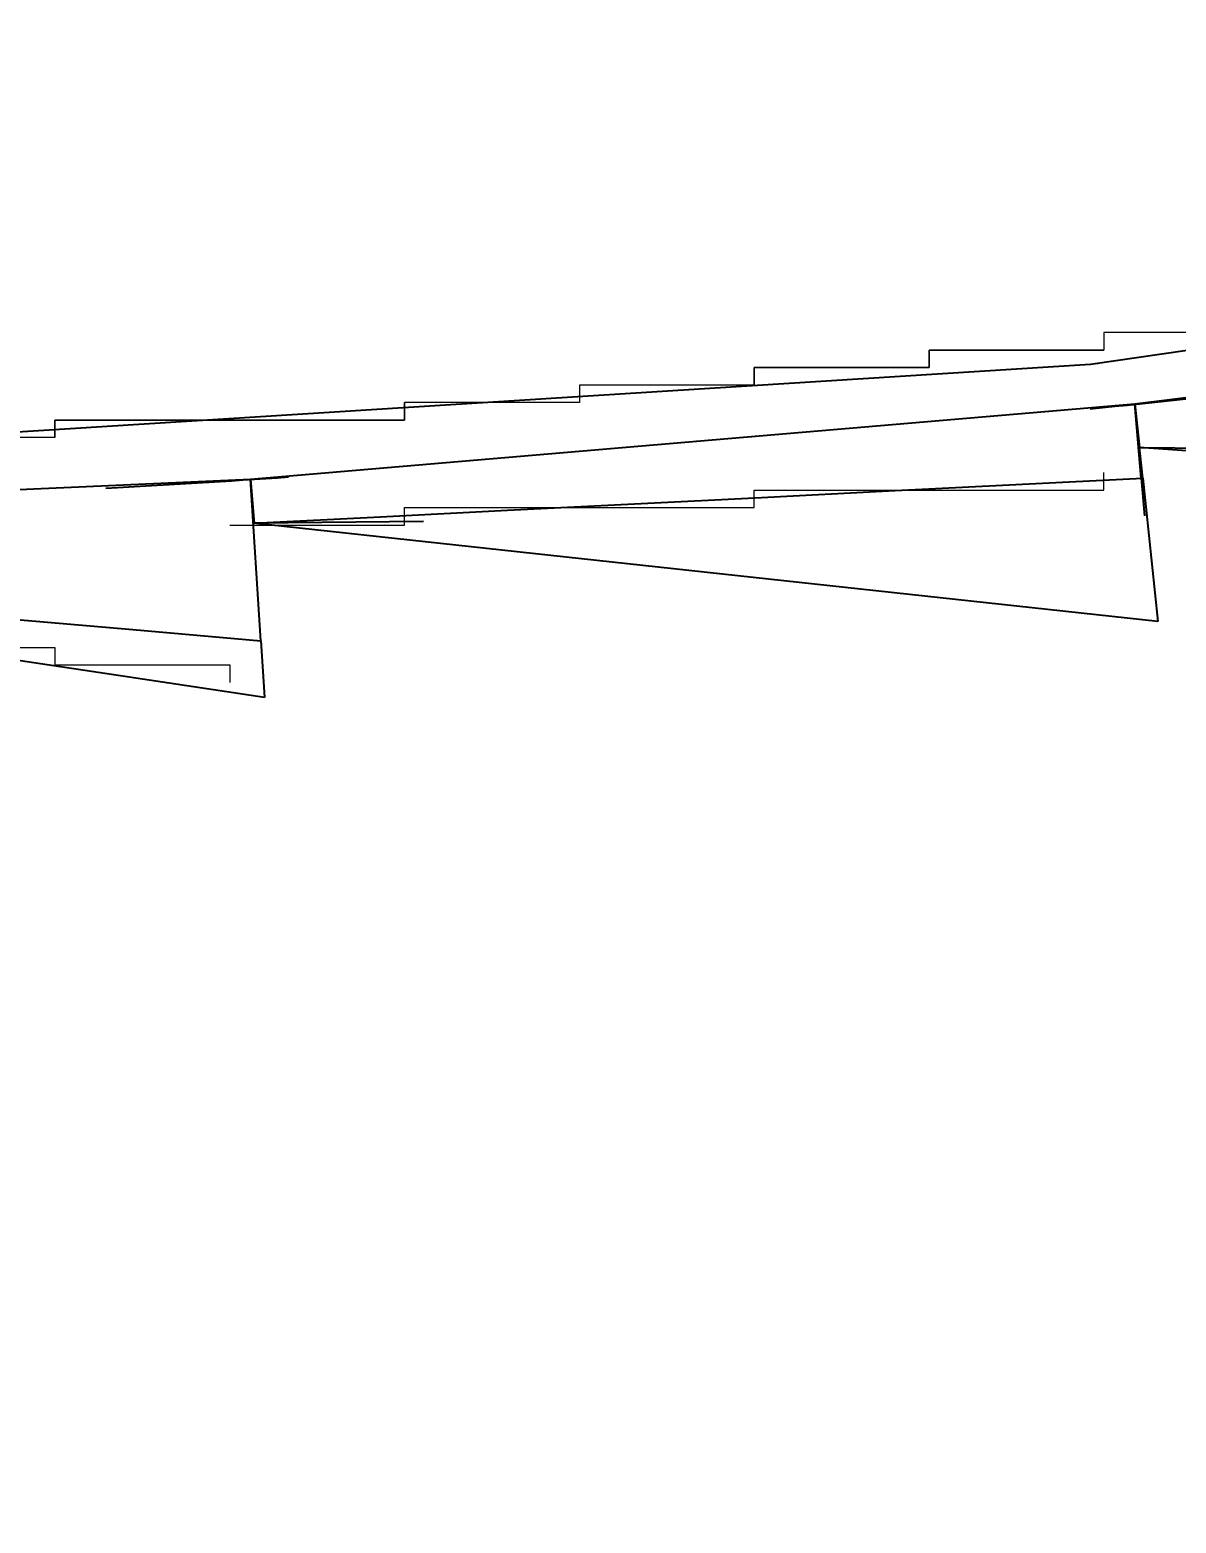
# Model space of a CAD drawing. Header units: millimetres. Extents: x -174040 to 151923, y -227569 to 142020.
# Drawn here: x -119393 to -118737, y -2712 to -1858 of the extents above; entities that cross this region are included whole.
import ezdxf

# ---------------------------------------------------------------- set-up
doc = ezdxf.new("R2010")
doc.units = ezdxf.units.MM
doc.header["$LTSCALE"] = 5
doc.linetypes.add('E-RG-1F$0$$0$DOTE', pattern=[2.42, 2, -0.2, 0.02, -0.2])
for name, color, linetype in [('00外装饰面', 21, 'Continuous'), ('A—楼梯、电梯、栏杆', 50, 'Continuous'), ('A—轴线、尺寸', 1, 'Continuous'), ('E1-RI-3F$0$J-DOTE轴线', 1, 'Continuous'), ('轴线100', 1, 'Continuous')]:
    doc.layers.add(name, color=color, linetype=linetype)
doc.layers.add('E1-RI-3F$0$A-GLAZ', color=6, linetype='Continuous', lineweight=5)
doc.layers.add('E1-RI-3F$0$A-GLAZ-CWMG', color=3, linetype='Continuous', lineweight=5)
doc.styles.add('ARIAL', font='arial.ttf')
doc.dimstyles.new('200', dxfattribs={"dimscale": 200, "dimtxt": 2.5, "dimasz": 2, "dimexe": 1, "dimexo": 1, "dimgap": 0.8, "dimtad": 1, "dimdec": 0, "dimdsep": 46, "dimtxsty": 'ARIAL', "dimblk1": 'ARCHTICK', "dimblk2": 'ARCHTICK', "dimsah": 1, "dimcen": -0.9, "dimdle": 1, "dimclrd": 256, "dimclre": 256, "dimclrt": 40, "dimaunit": 1, "dimadec": 0, "dimazin": 0, "dimtfac": 0.35, "dimtdec": 0, "dimtix": 1, "dimtmove": 2, "dimatfit": 3, "dimldrblk": 'ARCHTICK', "dimfxl": 0, "dimtvp": 0.8, "dimtolj": 1, "dimtzin": 0, "dimarcsym": 0})

# ---------------------------------------------------------------- blocks, each defined once
blk = doc.blocks.new('_ArchTick')
at = {"color": 0, "linetype": 'ByBlock', "const_width": 0.15}
blk.add_lwpolyline([(-0.5, -0.5), (0.5, 0.5)], dxfattribs=at)
blk = doc.blocks.new('*D204')
at = {"layer": 'A—轴线、尺寸', "linetype": 'ByBlock', "lineweight": -2}
for p, q in [((-120659.73, 2767.99), (-118654.77, -6703.09)), ((-130998.15, 905.52), (-128927.12, -8877.67)), ((-129164.21, -8723.43), (-118500.53, -6466))]:
    blk.add_line(p, q, dxfattribs=at)
at = {"layer": 'Defpoints', "color": 0, "linetype": 'ByBlock'}
for p in [(-120701.15, 2963.66), (-131039.58, 1101.18), (-118696.19, -6507.43)]:
    blk.add_point(p, dxfattribs=at)
at = {"layer": 'A—轴线、尺寸', "linetype": 'ByBlock', "lineweight": -2, "xscale": 400, "yscale": 400, "zscale": 400}
for p, rotation in [((-118696.19, -6507.43), 11.95264845949663), ((-128968.54, -8682.01), 191.9526484594966)]:
    blk.add_blockref('_ArchTick', p, dxfattribs=dict(at, rotation=rotation))
at = {"layer": 'A—轴线、尺寸', "color": 40, "linetype": 'ByBlock', "insert": (-123918.38, -7188.43), "char_height": 500, "attachment_point": 5, "rotation": 11.95265, "style": 'ARIAL'}
blk.add_mtext('\\A1;10500', dxfattribs=at)
blk = doc.blocks.new('*D205')
at = {"layer": 'A—轴线、尺寸', "linetype": 'ByBlock', "lineweight": -2}
for p, q in [((-113662.22, 3512.54), (-111806.54, -5253.37)), ((-120663.67, 2786.61), (-118654.77, -6703.09)), ((-111652.3, -5016.28), (-116518.79, -6046.49)), ((-118891.86, -6548.85), (-118286.99, -6420.8))]:
    blk.add_line(p, q, dxfattribs=at)
at = {"layer": 'Defpoints', "color": 0, "linetype": 'ByBlock'}
for p in [(-113703.64, 3708.2), (-120705.09, 2982.27), (-111847.96, -5057.7)]:
    blk.add_point(p, dxfattribs=at)
at = {"layer": 'A—轴线、尺寸', "linetype": 'ByBlock', "lineweight": -2, "xscale": 400, "yscale": 400, "zscale": 400}
for p, rotation in [((-111847.96, -5057.7), 11.95264845949663), ((-118696.19, -6507.43), 191.9526484594966)]:
    blk.add_blockref('_ArchTick', p, dxfattribs=dict(at, rotation=rotation))
at = {"layer": 'A—轴线、尺寸', "color": 40, "linetype": 'ByBlock', "insert": (-117455.96, -5982.97), "char_height": 500, "attachment_point": 5, "rotation": 11.95265, "style": 'ARIAL'}
blk.add_mtext('\\A1;7000', dxfattribs=at)
blk = doc.blocks.new('*D250')
at = {"layer": 'A—轴线、尺寸', "linetype": 'ByBlock', "lineweight": -2}
for p, q in [((-113765.77, 4001.69), (-111599.43, -6231.69)), ((-141374.06, -779.91), (-138992.37, -12030.58)), ((-139229.45, -11876.34), (-111445.19, -5994.61))]:
    blk.add_line(p, q, dxfattribs=at)
at = {"layer": 'Defpoints', "color": 0, "linetype": 'ByBlock'}
for p in [(-113807.19, 4197.36), (-141415.48, -584.25), (-111640.85, -6036.03)]:
    blk.add_point(p, dxfattribs=at)
at = {"layer": 'A—轴线、尺寸', "linetype": 'ByBlock', "lineweight": -2, "xscale": 400, "yscale": 400, "zscale": 400}
for p, rotation in [((-111640.85, -6036.03), 11.95264845949663), ((-139033.79, -11834.92), 191.9526484594966)]:
    blk.add_blockref('_ArchTick', p, dxfattribs=dict(at, rotation=rotation))
at = {"layer": 'A—轴线、尺寸', "color": 40, "linetype": 'ByBlock', "insert": (-125423.33, -8529.19), "char_height": 500, "attachment_point": 5, "rotation": 11.95265, "style": 'ARIAL'}
blk.add_mtext('\\A1;28000', dxfattribs=at)
blk = doc.blocks.new('A$C1C9D1350')
at = {"layer": '轴线100', "linetype": 'E-RG-1F$0$$0$DOTE'}
blk.add_arc((-185606.87, -484410.07), 487500, 90.1310594, 98.0275648, dxfattribs=at)

msp = doc.modelspace()

# ---------------------------------------------------------------- linework, layer by layer
at = {"layer": '00外装饰面', "linetype": 'ByBlock', "ltscale": 5}
msp.add_lwpolyline([(-134258.8, -2040.11), (-134130.33, -2646.92, -0.034352), (-67514.07, 2263.76), (-67252.44, 5211.15)], format="xyb", dxfattribs=at)
at = {"layer": 'A—楼梯、电梯、栏杆'}
for p, q in [((-117791.39, -1905.02, 0.06), (-118786.34, -2049.49, 0.06)), ((-118257.33, -2008.48), (-118760.97, -2072.21)), ((-118786.38, -2049.49), (-119789.77, -2112.67)), ((-118760.97, -2072.21), (-119266.79, -2115.26)), ((-118760.97, -2072.21), (-119266.79, -2115.26)), ((-118760.97, -2072.21), (-118758.34, -2097.07)), ((-118756.49, -2114.47), (-118760.97, -2072.21)), ((-118757.36, -2114.51), (-118760.97, -2072.21)), ((-118758.34, -2097.07), (-118684.84, -2097.48)), ((-118239.1, -2132.14), (-118758.34, -2097.07)), ((-119266.79, -2115.26), (-119773.96, -2137.56)), ((-119266.79, -2115.26), (-119265.18, -2140.21)), ((-119260.84, -2207.57), (-119266.79, -2115.26)), ((-119266.79, -2115.26), (-119264.67, -2140.16)), ((-118757.36, -2114.54), (-118755.53, -2136.02)), ((-118756.49, -2114.47), (-118747.82, -2196.51)), ((-118747.82, -2196.51), (-119265.18, -2140.21)), ((-119167.94, -2139.38), (-119264.67, -2140.16)), ((-119258.75, -2240), (-119773.37, -2162.55)), ((-119407.28, -2194.7), (-119334.06, -2201.13)), ((-119334.06, -2201.13), (-119260.84, -2207.57)), ((-119260.84, -2207.57), (-119259.33, -2230.9)), ((-119259.33, -2230.9), (-119258.75, -2240))]:
    msp.add_line(p, q, dxfattribs=at)
msp.add_lwpolyline([(-119265.18, -2140.21), (-119192.51, -2136.53), (-119119.84, -2132.85), (-119047.17, -2129.18), (-118974.5, -2125.5), (-118901.83, -2121.82), (-118829.16, -2118.15), (-118756.49, -2114.47)], dxfattribs=at)
for start, end in [(275.919322, 276.44381), (273.308155, 273.792013)]:
    msp.add_arc((-120064.65, 10252.39), 12393.36, start, end, dxfattribs=at)
at = {"layer": 'E1-RI-3F$0$A-GLAZ', "color": 8}
for p, q in [((-118678.71, -2031.3), (-118778.71, -2031.3)), ((-118778.71, -2031.3), (-118778.71, -2031.3)), ((-118778.71, -2031.3), (-118778.71, -2031.3)), ((-118778.71, -2031.3), (-118778.71, -2031.3)), ((-118778.71, -2031.3), (-118778.71, -2041.3)), ((-118778.71, -2041.3), (-118878.71, -2041.3)), ((-118878.71, -2041.3), (-118878.71, -2041.3)), ((-118878.71, -2041.3), (-118878.71, -2041.3)), ((-118878.71, -2041.3), (-118878.71, -2051.3)), ((-118878.71, -2051.3), (-118878.71, -2041.3)), ((-118878.71, -2041.3), (-118878.71, -2041.3)), ((-118878.71, -2041.3), (-118878.71, -2041.3)), ((-118878.71, -2041.3), (-118878.71, -2041.3)), ((-118878.71, -2041.3), (-118878.71, -2041.3)), ((-118878.71, -2041.3), (-118878.71, -2041.3)), ((-118878.71, -2041.3), (-118878.71, -2041.3)), ((-118878.71, -2041.3), (-118878.71, -2041.3)), ((-118878.71, -2041.3), (-118878.71, -2041.3)), ((-118878.71, -2041.3), (-118878.71, -2041.3)), ((-118878.71, -2041.3), (-118878.71, -2041.3)), ((-118878.71, -2041.3), (-118878.71, -2041.3)), ((-118878.71, -2041.3), (-118878.71, -2041.3)), ((-118878.71, -2041.3), (-118878.71, -2041.3)), ((-118878.71, -2041.3), (-118878.71, -2041.3)), ((-118878.71, -2041.3), (-118878.71, -2041.3)), ((-118878.71, -2041.3), (-118878.71, -2041.3)), ((-118878.71, -2041.3), (-118878.71, -2041.3)), ((-118878.71, -2041.3), (-118878.71, -2041.3)), ((-118878.71, -2041.3), (-118878.71, -2041.3)), ((-118878.71, -2041.3), (-118878.71, -2041.3)), ((-118878.71, -2041.3), (-118878.71, -2041.3)), ((-118878.71, -2041.3), (-118878.71, -2041.3)), ((-118878.71, -2041.3), (-118878.71, -2041.3)), ((-118878.71, -2041.3), (-118878.71, -2041.3)), ((-118878.71, -2041.3), (-118878.71, -2041.3)), ((-118878.71, -2041.3), (-118878.71, -2041.3)), ((-118878.71, -2041.3), (-118878.71, -2041.3)), ((-118878.71, -2041.3), (-118878.71, -2041.3)), ((-118878.71, -2041.3), (-118878.71, -2041.3)), ((-118878.71, -2041.3), (-118878.71, -2041.3)), ((-118878.71, -2041.3), (-118778.71, -2041.3)), ((-118778.71, -2041.3), (-118778.71, -2041.3)), ((-118778.71, -2041.3), (-118778.71, -2041.3)), ((-118778.71, -2041.3), (-118778.71, -2041.3)), ((-118778.71, -2041.3), (-118778.71, -2041.3)), ((-118778.71, -2041.3), (-118778.71, -2041.3)), ((-118778.71, -2041.3), (-118778.71, -2041.3)), ((-118778.71, -2041.3), (-118778.71, -2041.3)), ((-118778.71, -2041.3), (-118778.71, -2041.3)), ((-118778.71, -2041.3), (-118778.71, -2041.3)), ((-118778.71, -2041.3), (-118778.71, -2041.3)), ((-118778.71, -2041.3), (-118778.71, -2041.3)), ((-118778.71, -2041.3), (-118778.71, -2041.3)), ((-118778.71, -2041.3), (-118778.71, -2041.3)), ((-118778.71, -2041.3), (-118778.71, -2041.3)), ((-118778.71, -2041.3), (-118778.71, -2041.3)), ((-118778.71, -2041.3), (-118778.71, -2041.3)), ((-118778.71, -2041.3), (-118778.71, -2041.3)), ((-118778.71, -2041.3), (-118778.71, -2041.3)), ((-118778.71, -2041.3), (-118778.71, -2041.3)), ((-118778.71, -2041.3), (-118778.71, -2041.3)), ((-118778.71, -2041.3), (-118778.71, -2041.3)), ((-118778.71, -2041.3), (-118778.71, -2041.3)), ((-118778.71, -2041.3), (-118778.71, -2041.3)), ((-118778.71, -2041.3), (-118778.71, -2041.3)), ((-118778.71, -2041.3), (-118778.71, -2041.3)), ((-118778.71, -2041.3), (-118778.71, -2041.3)), ((-118778.71, -2041.3), (-118778.71, -2041.3)), ((-118778.71, -2041.3), (-118778.71, -2041.3)), ((-118778.71, -2041.3), (-118778.71, -2041.3)), ((-118778.71, -2041.3), (-118778.71, -2041.3)), ((-118778.71, -2041.3), (-118778.71, -2041.3)), ((-118778.71, -2041.3), (-118778.71, -2041.3)), ((-118778.71, -2041.3), (-118778.71, -2041.3)), ((-118878.71, -2051.3), (-118978.71, -2051.3)), ((-118978.71, -2051.3), (-118978.71, -2051.3)), ((-118978.71, -2051.3), (-118978.71, -2051.3)), ((-118978.71, -2051.3), (-118978.71, -2051.3)), ((-118978.71, -2051.3), (-118978.71, -2061.3)), ((-118978.71, -2051.3), (-118978.71, -2051.3)), ((-118978.71, -2061.3), (-118978.71, -2051.3)), ((-118978.71, -2051.3), (-118978.71, -2051.3)), ((-118978.71, -2051.3), (-118978.71, -2051.3)), ((-118978.71, -2051.3), (-118978.71, -2051.3)), ((-118978.71, -2051.3), (-118978.71, -2051.3)), ((-118978.71, -2051.3), (-118978.71, -2051.3)), ((-118978.71, -2051.3), (-118978.71, -2051.3)), ((-118978.71, -2051.3), (-118978.71, -2051.3)), ((-118978.71, -2051.3), (-118978.71, -2051.3)), ((-118978.71, -2051.3), (-118978.71, -2051.3)), ((-118978.71, -2051.3), (-118978.71, -2051.3)), ((-118978.71, -2051.3), (-118978.71, -2051.3)), ((-118978.71, -2051.3), (-118978.71, -2051.3)), ((-118978.71, -2051.3), (-118978.71, -2051.3)), ((-118978.71, -2051.3), (-118978.71, -2051.3)), ((-118978.71, -2051.3), (-118978.71, -2051.3)), ((-118978.71, -2051.3), (-118978.71, -2051.3)), ((-118978.71, -2051.3), (-118978.71, -2051.3)), ((-118978.71, -2051.3), (-118978.71, -2051.3)), ((-118978.71, -2051.3), (-118978.71, -2051.3)), ((-118978.71, -2051.3), (-118978.71, -2051.3)), ((-118978.71, -2051.3), (-118978.71, -2051.3)), ((-118978.71, -2051.3), (-118978.71, -2051.3)), ((-118978.71, -2051.3), (-118978.71, -2051.3)), ((-118978.71, -2051.3), (-118978.71, -2051.3)), ((-118978.71, -2051.3), (-118978.71, -2051.3)), ((-118978.71, -2051.3), (-118978.71, -2051.3)), ((-118978.71, -2051.3), (-118978.71, -2051.3)), ((-118978.71, -2051.3), (-118978.71, -2051.3)), ((-118978.71, -2051.3), (-118978.71, -2051.3)), ((-118978.71, -2051.3), (-118978.71, -2051.3)), ((-118978.71, -2051.3), (-118978.71, -2051.3)), ((-118978.71, -2051.3), (-118978.71, -2051.3)), ((-118978.71, -2051.3), (-118978.71, -2051.3)), ((-118978.71, -2051.3), (-118878.71, -2051.3)), ((-118878.71, -2051.3), (-118878.71, -2051.3)), ((-118878.71, -2051.3), (-118878.71, -2051.3)), ((-118878.71, -2051.3), (-118878.71, -2051.3)), ((-118878.71, -2051.3), (-118878.71, -2051.3)), ((-118878.71, -2051.3), (-118878.71, -2051.3)), ((-118878.71, -2051.3), (-118878.71, -2051.3)), ((-118878.71, -2051.3), (-118878.71, -2051.3)), ((-118878.71, -2051.3), (-118878.71, -2051.3)), ((-118878.71, -2051.3), (-118878.71, -2051.3)), ((-118878.71, -2051.3), (-118878.71, -2051.3)), ((-118878.71, -2051.3), (-118878.71, -2051.3)), ((-118878.71, -2051.3), (-118878.71, -2051.3)), ((-118878.71, -2051.3), (-118878.71, -2051.3)), ((-118878.71, -2051.3), (-118878.71, -2051.3)), ((-118878.71, -2051.3), (-118878.71, -2051.3)), ((-118878.71, -2051.3), (-118878.71, -2051.3)), ((-118878.71, -2051.3), (-118878.71, -2051.3)), ((-118878.71, -2051.3), (-118878.71, -2051.3)), ((-118878.71, -2051.3), (-118878.71, -2051.3)), ((-118878.71, -2051.3), (-118878.71, -2051.3)), ((-118878.71, -2051.3), (-118878.71, -2051.3)), ((-118878.71, -2051.3), (-118878.71, -2051.3)), ((-118878.71, -2051.3), (-118878.71, -2051.3)), ((-118878.71, -2051.3), (-118878.71, -2051.3)), ((-118878.71, -2051.3), (-118878.71, -2051.3)), ((-118878.71, -2051.3), (-118878.71, -2051.3)), ((-118878.71, -2051.3), (-118878.71, -2051.3)), ((-118878.71, -2051.3), (-118878.71, -2051.3)), ((-118878.71, -2051.3), (-118878.71, -2051.3)), ((-118878.71, -2051.3), (-118878.71, -2051.3)), ((-118878.71, -2051.3), (-118878.71, -2051.3)), ((-118878.71, -2051.3), (-118878.71, -2051.3)), ((-118878.71, -2051.3), (-118878.71, -2051.3)), ((-118878.71, -2051.3), (-118878.71, -2051.3)), ((-118878.71, -2051.3), (-118878.71, -2051.3)), ((-118878.71, -2051.3), (-118878.71, -2051.3)), ((-118878.71, -2051.3), (-118878.71, -2051.3)), ((-118878.71, -2051.3), (-118878.71, -2051.3)), ((-118878.71, -2051.3), (-118878.71, -2051.3)), ((-118878.71, -2051.3), (-118878.71, -2051.3)), ((-118878.71, -2051.3), (-118878.71, -2051.3)), ((-118878.71, -2051.3), (-118878.71, -2051.3)), ((-118878.71, -2051.3), (-118878.71, -2051.3)), ((-118878.71, -2051.3), (-118878.71, -2051.3)), ((-118878.71, -2051.3), (-118878.71, -2051.3)), ((-118878.71, -2051.3), (-118878.71, -2051.3)), ((-118878.71, -2051.3), (-118878.71, -2051.3)), ((-118878.71, -2051.3), (-118878.71, -2051.3)), ((-118878.71, -2051.3), (-118878.71, -2051.3)), ((-118878.71, -2051.3), (-118878.71, -2051.3)), ((-118978.71, -2061.3), (-119078.71, -2061.3)), ((-119078.71, -2061.3), (-119078.71, -2061.3)), ((-119078.71, -2061.3), (-119078.71, -2061.3)), ((-119078.71, -2061.3), (-119078.71, -2061.3)), ((-119078.71, -2061.3), (-119078.71, -2061.3)), ((-119078.71, -2061.3), (-119078.71, -2071.3)), ((-118978.71, -2061.3), (-118978.71, -2061.3)), ((-118978.71, -2061.3), (-118978.71, -2061.3)), ((-118978.71, -2061.3), (-118978.71, -2061.3)), ((-118978.71, -2061.3), (-118978.71, -2061.3)), ((-118978.71, -2061.3), (-118978.71, -2061.3)), ((-118978.71, -2061.3), (-118978.71, -2061.3)), ((-118978.71, -2061.3), (-118978.71, -2061.3)), ((-118978.71, -2061.3), (-118978.71, -2061.3)), ((-118978.71, -2061.3), (-118978.71, -2061.3)), ((-118978.71, -2061.3), (-118978.71, -2061.3)), ((-118978.71, -2061.3), (-118978.71, -2061.3)), ((-118978.71, -2061.3), (-118978.71, -2061.3)), ((-118978.71, -2061.3), (-118978.71, -2061.3)), ((-118978.71, -2061.3), (-118978.71, -2061.3)), ((-118978.71, -2061.3), (-118978.71, -2061.3)), ((-118978.71, -2061.3), (-118978.71, -2061.3)), ((-118978.71, -2061.3), (-118978.71, -2061.3)), ((-118978.71, -2061.3), (-118978.71, -2061.3)), ((-118978.71, -2061.3), (-118978.71, -2061.3)), ((-118978.71, -2061.3), (-118978.71, -2061.3)), ((-118978.71, -2061.3), (-118978.71, -2061.3)), ((-119078.71, -2071.3), (-119178.71, -2071.3)), ((-119178.71, -2071.3), (-119178.71, -2071.3)), ((-119178.71, -2071.3), (-119178.71, -2071.3)), ((-119178.71, -2071.3), (-119178.71, -2071.3)), ((-119178.71, -2071.3), (-119178.71, -2071.3)), ((-119178.71, -2071.3), (-119178.71, -2071.3)), ((-119178.71, -2071.3), (-119178.71, -2071.3)), ((-119178.71, -2071.3), (-119178.71, -2071.3)), ((-119178.71, -2071.3), (-119178.71, -2081.3)), ((-119178.71, -2081.3), (-119178.71, -2071.3)), ((-119178.71, -2071.3), (-119178.71, -2071.3)), ((-119178.71, -2071.3), (-119178.71, -2071.3)), ((-119178.71, -2071.3), (-119178.71, -2071.3)), ((-119178.71, -2071.3), (-119178.71, -2071.3)), ((-119178.71, -2071.3), (-119178.71, -2071.3)), ((-119178.71, -2071.3), (-119178.71, -2071.3)), ((-119178.71, -2071.3), (-119178.71, -2071.3)), ((-119178.71, -2071.3), (-119178.71, -2071.3)), ((-119178.71, -2071.3), (-119178.71, -2071.3)), ((-119178.71, -2071.3), (-119178.71, -2071.3)), ((-119178.71, -2071.3), (-119178.71, -2071.3)), ((-119178.71, -2071.3), (-119178.71, -2071.3)), ((-119178.71, -2071.3), (-119178.71, -2071.3)), ((-119178.71, -2071.3), (-119178.71, -2071.3)), ((-119178.71, -2071.3), (-119178.71, -2071.3)), ((-119178.71, -2071.3), (-119178.71, -2071.3)), ((-119178.71, -2071.3), (-119178.71, -2071.3)), ((-119178.71, -2071.3), (-119178.71, -2071.3)), ((-119178.71, -2071.3), (-119178.71, -2071.3)), ((-119178.71, -2071.3), (-119178.71, -2071.3)), ((-119178.71, -2071.3), (-119178.71, -2071.3)), ((-119178.71, -2071.3), (-119178.71, -2071.3)), ((-119178.71, -2071.3), (-119178.71, -2071.3)), ((-119178.71, -2071.3), (-119178.71, -2071.3)), ((-119178.71, -2071.3), (-119178.71, -2071.3)), ((-119178.71, -2071.3), (-119178.71, -2071.3)), ((-119178.71, -2071.3), (-119178.71, -2071.3)), ((-119178.71, -2071.3), (-119178.71, -2071.3)), ((-119178.71, -2071.3), (-119178.71, -2071.3)), ((-119178.71, -2071.3), (-119178.71, -2071.3)), ((-119178.71, -2071.3), (-119178.71, -2071.3)), ((-119178.71, -2071.3), (-119178.71, -2071.3)), ((-119178.71, -2071.3), (-119178.71, -2071.3)), ((-119178.71, -2071.3), (-119178.71, -2071.3)), ((-119078.71, -2071.3), (-119078.71, -2071.3)), ((-119078.71, -2071.3), (-119078.71, -2071.3)), ((-119078.71, -2071.3), (-119078.71, -2071.3)), ((-119278.71, -2081.3), (-119378.71, -2081.3)), ((-119378.71, -2081.3), (-119378.71, -2081.3)), ((-119378.71, -2081.3), (-119378.71, -2081.3)), ((-119378.71, -2081.3), (-119378.71, -2081.3)), ((-119378.71, -2081.3), (-119378.71, -2081.3)), ((-119378.71, -2081.3), (-119378.71, -2091.3)), ((-119378.71, -2091.3), (-119378.71, -2081.3)), ((-119378.71, -2081.3), (-119378.71, -2081.3)), ((-119378.71, -2081.3), (-119378.71, -2081.3)), ((-119378.71, -2081.3), (-119378.71, -2081.3)), ((-119378.71, -2081.3), (-119378.71, -2081.3)), ((-119378.71, -2081.3), (-119378.71, -2081.3)), ((-119378.71, -2081.3), (-119378.71, -2081.3)), ((-119378.71, -2081.3), (-119378.71, -2081.3)), ((-119378.71, -2081.3), (-119378.71, -2081.3)), ((-119378.71, -2081.3), (-119378.71, -2081.3)), ((-119378.71, -2081.3), (-119378.71, -2081.3)), ((-119378.71, -2081.3), (-119378.71, -2081.3)), ((-119378.71, -2081.3), (-119378.71, -2081.3)), ((-119378.71, -2081.3), (-119378.71, -2081.3)), ((-119378.71, -2081.3), (-119378.71, -2081.3)), ((-119378.71, -2081.3), (-119378.71, -2081.3)), ((-119378.71, -2081.3), (-119378.71, -2081.3)), ((-119378.71, -2081.3), (-119378.71, -2081.3)), ((-119378.71, -2081.3), (-119378.71, -2081.3)), ((-119378.71, -2081.3), (-119378.71, -2081.3)), ((-119378.71, -2081.3), (-119378.71, -2081.3)), ((-119378.71, -2081.3), (-119378.71, -2081.3)), ((-119378.71, -2081.3), (-119378.71, -2081.3)), ((-119378.71, -2081.3), (-119378.71, -2081.3)), ((-119378.71, -2081.3), (-119378.71, -2081.3)), ((-119378.71, -2081.3), (-119378.71, -2081.3)), ((-119378.71, -2081.3), (-119378.71, -2081.3)), ((-119378.71, -2081.3), (-119378.71, -2081.3)), ((-119378.71, -2081.3), (-119378.71, -2081.3)), ((-119378.71, -2081.3), (-119378.71, -2081.3)), ((-119378.71, -2081.3), (-119378.71, -2081.3)), ((-119378.71, -2081.3), (-119378.71, -2081.3)), ((-119378.71, -2081.3), (-119378.71, -2081.3)), ((-119378.71, -2081.3), (-119378.71, -2081.3)), ((-119378.71, -2081.3), (-119378.71, -2081.3)), ((-119378.71, -2081.3), (-119378.71, -2081.3)), ((-119378.71, -2081.3), (-119378.71, -2081.3)), ((-119378.71, -2081.3), (-119278.71, -2081.3)), ((-119178.71, -2081.3), (-119278.71, -2081.3)), ((-119278.71, -2081.3), (-119278.71, -2081.3)), ((-119278.71, -2081.3), (-119278.71, -2081.3)), ((-119278.71, -2081.3), (-119278.71, -2081.3)), ((-119278.71, -2081.3), (-119278.71, -2081.3)), ((-119278.71, -2081.3), (-119278.71, -2081.3)), ((-119278.71, -2081.3), (-119278.71, -2081.3)), ((-119278.71, -2081.3), (-119278.71, -2081.3)), ((-119278.71, -2081.3), (-119278.71, -2081.3)), ((-119278.71, -2081.3), (-119278.71, -2081.3)), ((-119278.71, -2081.3), (-119278.71, -2081.3)), ((-119278.71, -2081.3), (-119278.71, -2081.3)), ((-119278.71, -2081.3), (-119278.71, -2081.3)), ((-119278.71, -2081.3), (-119278.71, -2081.3)), ((-119278.71, -2081.3), (-119278.71, -2081.3)), ((-119278.71, -2081.3), (-119278.71, -2081.3)), ((-119278.71, -2081.3), (-119278.71, -2081.3)), ((-119278.71, -2081.3), (-119278.71, -2081.3)), ((-119278.71, -2081.3), (-119278.71, -2081.3)), ((-119278.71, -2081.3), (-119278.71, -2081.3)), ((-119278.71, -2081.3), (-119278.71, -2081.3)), ((-119278.71, -2081.3), (-119278.71, -2081.3)), ((-119278.71, -2081.3), (-119278.71, -2081.3)), ((-119278.71, -2081.3), (-119278.71, -2081.3)), ((-119278.71, -2081.3), (-119278.71, -2081.3)), ((-119278.71, -2081.3), (-119278.71, -2081.3)), ((-119278.71, -2081.3), (-119278.71, -2081.3)), ((-119278.71, -2081.3), (-119278.71, -2081.3)), ((-119278.71, -2081.3), (-119278.71, -2081.3)), ((-119278.71, -2081.3), (-119278.71, -2081.3)), ((-119278.71, -2081.3), (-119278.71, -2081.3)), ((-119278.71, -2081.3), (-119278.71, -2081.3)), ((-119278.71, -2081.3), (-119278.71, -2081.3)), ((-119278.71, -2081.3), (-119278.71, -2081.3)), ((-119278.71, -2081.3), (-119278.71, -2081.3)), ((-119278.71, -2081.3), (-119278.71, -2081.3)), ((-119278.71, -2081.3), (-119278.71, -2081.3)), ((-119278.71, -2081.3), (-119278.71, -2081.3)), ((-119278.71, -2081.3), (-119278.71, -2081.3)), ((-119278.71, -2081.3), (-119278.71, -2081.3)), ((-119278.71, -2081.3), (-119278.71, -2081.3)), ((-119278.71, -2081.3), (-119278.71, -2081.3)), ((-119278.71, -2081.3), (-119278.71, -2081.3)), ((-119278.71, -2081.3), (-119278.71, -2081.3)), ((-119278.71, -2081.3), (-119278.71, -2081.3)), ((-119278.71, -2081.3), (-119278.71, -2081.3)), ((-119278.71, -2081.3), (-119278.71, -2081.3)), ((-119278.71, -2081.3), (-119278.71, -2081.3)), ((-119278.71, -2081.3), (-119278.71, -2081.3)), ((-119278.71, -2081.3), (-119278.71, -2081.3)), ((-119278.71, -2081.3), (-119278.71, -2081.3)), ((-119278.71, -2081.3), (-119278.71, -2081.3)), ((-119278.71, -2081.3), (-119278.71, -2081.3)), ((-119278.71, -2081.3), (-119278.71, -2081.3)), ((-119278.71, -2081.3), (-119278.71, -2081.3)), ((-119278.71, -2081.3), (-119278.71, -2081.3)), ((-119278.71, -2081.3), (-119278.71, -2081.3)), ((-119278.71, -2081.3), (-119278.71, -2081.3)), ((-119278.71, -2081.3), (-119278.71, -2081.3)), ((-119278.71, -2081.3), (-119278.71, -2081.3)), ((-119278.71, -2081.3), (-119278.71, -2081.3)), ((-119278.71, -2081.3), (-119278.71, -2081.3)), ((-119278.71, -2081.3), (-119278.71, -2081.3)), ((-119278.71, -2081.3), (-119278.71, -2081.3)), ((-119278.71, -2081.3), (-119278.71, -2081.3)), ((-119278.71, -2081.3), (-119278.71, -2081.3)), ((-119278.71, -2081.3), (-119278.71, -2081.3)), ((-119278.71, -2081.3), (-119278.71, -2081.3)), ((-119278.71, -2081.3), (-119278.71, -2081.3)), ((-119278.71, -2081.3), (-119278.71, -2081.3)), ((-119278.71, -2081.3), (-119278.71, -2081.3)), ((-119278.71, -2081.3), (-119278.71, -2081.3)), ((-119278.71, -2081.3), (-119278.71, -2081.3)), ((-119278.71, -2081.3), (-119278.71, -2081.3)), ((-119278.71, -2081.3), (-119278.71, -2081.3)), ((-119278.71, -2081.3), (-119278.71, -2081.3)), ((-119278.71, -2081.3), (-119278.71, -2081.3)), ((-119278.71, -2081.3), (-119278.71, -2081.3)), ((-119278.71, -2081.3), (-119278.71, -2081.3)), ((-119278.71, -2081.3), (-119278.71, -2081.3)), ((-119278.71, -2081.3), (-119278.71, -2081.3)), ((-119278.71, -2081.3), (-119278.71, -2081.3)), ((-119278.71, -2081.3), (-119278.71, -2081.3)), ((-119278.71, -2081.3), (-119178.71, -2081.3)), ((-119178.71, -2081.3), (-119178.71, -2081.3)), ((-119178.71, -2081.3), (-119178.71, -2081.3)), ((-119178.71, -2081.3), (-119178.71, -2081.3)), ((-119178.71, -2081.3), (-119178.71, -2081.3)), ((-119378.71, -2091.3), (-119478.71, -2091.3)), ((-119378.71, -2091.3), (-119378.71, -2091.3)), ((-119378.71, -2091.3), (-119378.71, -2091.3)), ((-119378.71, -2091.3), (-119378.71, -2091.3)), ((-119378.71, -2091.3), (-119378.71, -2091.3)), ((-119378.71, -2091.3), (-119378.71, -2091.3)), ((-119378.71, -2091.3), (-119378.71, -2091.3)), ((-119378.71, -2091.3), (-119378.71, -2091.3)), ((-119378.71, -2091.3), (-119378.71, -2091.3)), ((-119378.71, -2091.3), (-119378.71, -2091.3)), ((-118778.71, -2121.3), (-118778.71, -2111.3)), ((-118778.71, -2111.3), (-118778.71, -2111.3)), ((-118778.71, -2111.3), (-118778.71, -2111.3)), ((-118778.71, -2111.3), (-118778.71, -2111.3)), ((-118778.71, -2111.3), (-118778.71, -2111.3)), ((-118778.71, -2111.3), (-118778.71, -2111.3)), ((-118778.71, -2111.3), (-118778.71, -2111.3)), ((-118778.71, -2111.3), (-118778.71, -2111.3)), ((-118778.71, -2111.3), (-118778.71, -2111.3)), ((-118778.71, -2111.3), (-118778.71, -2111.3)), ((-118778.71, -2111.3), (-118778.71, -2111.3)), ((-118778.71, -2111.3), (-118778.71, -2111.3)), ((-118778.71, -2111.3), (-118778.71, -2111.3)), ((-118778.71, -2111.3), (-118778.71, -2111.3)), ((-118978.71, -2131.3), (-118978.71, -2121.3)), ((-118978.71, -2121.3), (-118978.71, -2121.3)), ((-118978.71, -2121.3), (-118978.71, -2121.3)), ((-118978.71, -2121.3), (-118978.71, -2121.3)), ((-118978.71, -2121.3), (-118978.71, -2121.3)), ((-118978.71, -2121.3), (-118978.71, -2121.3)), ((-118978.71, -2121.3), (-118978.71, -2121.3)), ((-118978.71, -2121.3), (-118978.71, -2121.3)), ((-118978.71, -2121.3), (-118978.71, -2121.3)), ((-118978.71, -2121.3), (-118978.71, -2121.3)), ((-118978.71, -2121.3), (-118978.71, -2121.3)), ((-118978.71, -2121.3), (-118978.71, -2121.3)), ((-118978.71, -2121.3), (-118978.71, -2121.3)), ((-118978.71, -2121.3), (-118978.71, -2121.3)), ((-118978.71, -2121.3), (-118978.71, -2121.3)), ((-118978.71, -2121.3), (-118978.71, -2121.3)), ((-118978.71, -2121.3), (-118978.71, -2121.3)), ((-118978.71, -2121.3), (-118978.71, -2121.3)), ((-118978.71, -2121.3), (-118978.71, -2121.3)), ((-118978.71, -2121.3), (-118978.71, -2121.3)), ((-118978.71, -2121.3), (-118978.71, -2121.3)), ((-118978.71, -2121.3), (-118978.71, -2121.3)), ((-118978.71, -2121.3), (-118978.71, -2121.3)), ((-118978.71, -2121.3), (-118978.71, -2121.3)), ((-118978.71, -2121.3), (-118978.71, -2121.3)), ((-118978.71, -2121.3), (-118878.71, -2121.3)), ((-118878.71, -2121.3), (-118878.71, -2121.3)), ((-118878.71, -2121.3), (-118878.71, -2121.3)), ((-118878.71, -2121.3), (-118878.71, -2121.3)), ((-118878.71, -2121.3), (-118878.71, -2121.3)), ((-118878.71, -2121.3), (-118878.71, -2121.3)), ((-118878.71, -2121.3), (-118878.71, -2121.3)), ((-118878.71, -2121.3), (-118878.71, -2121.3)), ((-118878.71, -2121.3), (-118878.71, -2121.3)), ((-118878.71, -2121.3), (-118878.71, -2121.3)), ((-118878.71, -2121.3), (-118878.71, -2121.3)), ((-118878.71, -2121.3), (-118878.71, -2121.3)), ((-118878.71, -2121.3), (-118878.71, -2121.3)), ((-118878.71, -2121.3), (-118878.71, -2121.3)), ((-118878.71, -2121.3), (-118878.71, -2121.3)), ((-118878.71, -2121.3), (-118878.71, -2121.3)), ((-118878.71, -2121.3), (-118878.71, -2121.3)), ((-118878.71, -2121.3), (-118878.71, -2121.3)), ((-118878.71, -2121.3), (-118878.71, -2121.3)), ((-118878.71, -2121.3), (-118878.71, -2121.3)), ((-118878.71, -2121.3), (-118878.71, -2121.3)), ((-118878.71, -2121.3), (-118878.71, -2121.3)), ((-118878.71, -2121.3), (-118878.71, -2121.3)), ((-118878.71, -2121.3), (-118878.71, -2121.3)), ((-118878.71, -2121.3), (-118878.71, -2121.3)), ((-118878.71, -2121.3), (-118878.71, -2121.3)), ((-118878.71, -2121.3), (-118878.71, -2121.3)), ((-118878.71, -2121.3), (-118878.71, -2121.3)), ((-118878.71, -2121.3), (-118878.71, -2121.3)), ((-118878.71, -2121.3), (-118878.71, -2121.3)), ((-118878.71, -2121.3), (-118878.71, -2121.3)), ((-118878.71, -2121.3), (-118878.71, -2121.3)), ((-118878.71, -2121.3), (-118878.71, -2121.3)), ((-118878.71, -2121.3), (-118878.71, -2121.3)), ((-118878.71, -2121.3), (-118878.71, -2121.3)), ((-118878.71, -2121.3), (-118878.71, -2121.3)), ((-118878.71, -2121.3), (-118878.71, -2121.3)), ((-118878.71, -2121.3), (-118878.71, -2121.3)), ((-118878.71, -2121.3), (-118778.71, -2121.3)), ((-118778.71, -2121.3), (-118778.71, -2121.3)), ((-118778.71, -2121.3), (-118778.71, -2121.3)), ((-118778.71, -2121.3), (-118778.71, -2121.3)), ((-118778.71, -2121.3), (-118778.71, -2121.3)), ((-118778.71, -2121.3), (-118778.71, -2121.3)), ((-118778.71, -2121.3), (-118778.71, -2121.3)), ((-118778.71, -2121.3), (-118778.71, -2121.3)), ((-118778.71, -2121.3), (-118778.71, -2121.3)), ((-118778.71, -2121.3), (-118778.71, -2121.3)), ((-118778.71, -2121.3), (-118778.71, -2121.3)), ((-118778.71, -2121.3), (-118778.71, -2121.3)), ((-118778.71, -2121.3), (-118778.71, -2121.3)), ((-119178.71, -2141.3), (-119178.71, -2131.3)), ((-119178.71, -2131.3), (-119178.71, -2131.3)), ((-119178.71, -2131.3), (-119178.71, -2131.3)), ((-119178.71, -2131.3), (-119178.71, -2131.3)), ((-119178.71, -2131.3), (-119178.71, -2131.3)), ((-119178.71, -2131.3), (-119178.71, -2131.3)), ((-119178.71, -2131.3), (-119178.71, -2131.3)), ((-119178.71, -2131.3), (-119178.71, -2131.3)), ((-119178.71, -2131.3), (-119178.71, -2131.3)), ((-119178.71, -2131.3), (-119178.71, -2131.3)), ((-119178.71, -2131.3), (-119178.71, -2131.3)), ((-119178.71, -2131.3), (-119178.71, -2131.3)), ((-119178.71, -2131.3), (-119178.71, -2131.3)), ((-119178.71, -2131.3), (-119178.71, -2131.3)), ((-119178.71, -2131.3), (-119178.71, -2131.3)), ((-119178.71, -2131.3), (-119178.71, -2131.3)), ((-119178.71, -2131.3), (-119178.71, -2131.3)), ((-119178.71, -2131.3), (-119178.71, -2131.3)), ((-119178.71, -2131.3), (-119178.71, -2131.3)), ((-119178.71, -2131.3), (-119178.71, -2131.3)), ((-119178.71, -2131.3), (-119178.71, -2131.3)), ((-119178.71, -2131.3), (-119178.71, -2131.3)), ((-119178.71, -2131.3), (-119178.71, -2131.3)), ((-119178.71, -2131.3), (-119078.71, -2131.3)), ((-119078.71, -2131.3), (-119078.71, -2131.3)), ((-119078.71, -2131.3), (-119078.71, -2131.3)), ((-119078.71, -2131.3), (-119078.71, -2131.3)), ((-119078.71, -2131.3), (-119078.71, -2131.3)), ((-119078.71, -2131.3), (-119078.71, -2131.3)), ((-119078.71, -2131.3), (-119078.71, -2131.3)), ((-119078.71, -2131.3), (-119078.71, -2131.3)), ((-119078.71, -2131.3), (-119078.71, -2131.3)), ((-119078.71, -2131.3), (-119078.71, -2131.3)), ((-119078.71, -2131.3), (-119078.71, -2131.3)), ((-119078.71, -2131.3), (-119078.71, -2131.3)), ((-119078.71, -2131.3), (-119078.71, -2131.3)), ((-119078.71, -2131.3), (-119078.71, -2131.3)), ((-119078.71, -2131.3), (-119078.71, -2131.3)), ((-119078.71, -2131.3), (-119078.71, -2131.3)), ((-119078.71, -2131.3), (-119078.71, -2131.3)), ((-119078.71, -2131.3), (-119078.71, -2131.3)), ((-119078.71, -2131.3), (-119078.71, -2131.3)), ((-119078.71, -2131.3), (-119078.71, -2131.3)), ((-119078.71, -2131.3), (-119078.71, -2131.3)), ((-119078.71, -2131.3), (-119078.71, -2131.3)), ((-119078.71, -2131.3), (-119078.71, -2131.3)), ((-119078.71, -2131.3), (-119078.71, -2131.3)), ((-119078.71, -2131.3), (-119078.71, -2131.3)), ((-119078.71, -2131.3), (-119078.71, -2131.3)), ((-119078.71, -2131.3), (-119078.71, -2131.3)), ((-119078.71, -2131.3), (-119078.71, -2131.3)), ((-119078.71, -2131.3), (-119078.71, -2131.3)), ((-119078.71, -2131.3), (-119078.71, -2131.3)), ((-119078.71, -2131.3), (-119078.71, -2131.3)), ((-119078.71, -2131.3), (-119078.71, -2131.3)), ((-119078.71, -2131.3), (-119078.71, -2131.3)), ((-119078.71, -2131.3), (-119078.71, -2131.3)), ((-119078.71, -2131.3), (-119078.71, -2131.3)), ((-119078.71, -2131.3), (-119078.71, -2131.3)), ((-119078.71, -2131.3), (-119078.71, -2131.3)), ((-119078.71, -2131.3), (-118978.71, -2131.3)), ((-118978.71, -2131.3), (-118978.71, -2131.3)), ((-118978.71, -2131.3), (-118978.71, -2131.3)), ((-118978.71, -2131.3), (-118978.71, -2131.3)), ((-118978.71, -2131.3), (-118978.71, -2131.3)), ((-118978.71, -2131.3), (-118978.71, -2131.3)), ((-118978.71, -2131.3), (-118978.71, -2131.3)), ((-118978.71, -2131.3), (-118978.71, -2131.3)), ((-118978.71, -2131.3), (-118978.71, -2131.3)), ((-118978.71, -2131.3), (-118978.71, -2131.3)), ((-118978.71, -2131.3), (-118978.71, -2131.3)), ((-118978.71, -2131.3), (-118978.71, -2131.3)), ((-118978.71, -2131.3), (-118978.71, -2131.3)), ((-119278.71, -2141.3), (-119278.71, -2141.3)), ((-119278.71, -2141.3), (-119278.71, -2141.3)), ((-119278.71, -2141.3), (-119278.71, -2141.3)), ((-119278.71, -2141.3), (-119278.71, -2141.3)), ((-119278.71, -2141.3), (-119278.71, -2141.3)), ((-119278.71, -2141.3), (-119278.71, -2141.3)), ((-119278.71, -2141.3), (-119278.71, -2141.3)), ((-119278.71, -2141.3), (-119278.71, -2141.3)), ((-119278.71, -2141.3), (-119278.71, -2141.3)), ((-119278.71, -2141.3), (-119278.71, -2141.3)), ((-119278.71, -2141.3), (-119278.71, -2141.3)), ((-119278.71, -2141.3), (-119278.71, -2141.3)), ((-119278.71, -2141.3), (-119278.71, -2141.3)), ((-119278.71, -2141.3), (-119178.71, -2141.3)), ((-119178.71, -2141.3), (-119178.71, -2141.3)), ((-119178.71, -2141.3), (-119178.71, -2141.3)), ((-119178.71, -2141.3), (-119178.71, -2141.3)), ((-119178.71, -2141.3), (-119178.71, -2141.3)), ((-119178.71, -2141.3), (-119178.71, -2141.3)), ((-119178.71, -2141.3), (-119178.71, -2141.3)), ((-119178.71, -2141.3), (-119178.71, -2141.3)), ((-119178.71, -2141.3), (-119178.71, -2141.3)), ((-119178.71, -2141.3), (-119178.71, -2141.3)), ((-119178.71, -2141.3), (-119178.71, -2141.3)), ((-119178.71, -2141.3), (-119178.71, -2141.3)), ((-119178.71, -2141.3), (-119178.71, -2141.3)), ((-119178.71, -2141.3), (-119178.71, -2141.3)), ((-119178.71, -2141.3), (-119178.71, -2141.3)), ((-119478.71, -2211.3), (-119378.71, -2211.3)), ((-119378.71, -2211.3), (-119378.71, -2211.3)), ((-119378.71, -2211.3), (-119378.71, -2211.3)), ((-119378.71, -2211.3), (-119378.71, -2211.3)), ((-119378.71, -2211.3), (-119378.71, -2211.3)), ((-119378.71, -2211.3), (-119378.71, -2211.3)), ((-119378.71, -2211.3), (-119378.71, -2211.3)), ((-119378.71, -2211.3), (-119378.71, -2211.3)), ((-119378.71, -2211.3), (-119378.71, -2211.3)), ((-119378.71, -2211.3), (-119378.71, -2211.3)), ((-119378.71, -2211.3), (-119378.71, -2211.3)), ((-119378.71, -2211.3), (-119378.71, -2211.3)), ((-119378.71, -2211.3), (-119378.71, -2211.3)), ((-119378.71, -2211.3), (-119378.71, -2211.3)), ((-119378.71, -2211.3), (-119378.71, -2211.3)), ((-119378.71, -2211.3), (-119378.71, -2211.3)), ((-119378.71, -2211.3), (-119378.71, -2211.3)), ((-119378.71, -2211.3), (-119378.71, -2211.3)), ((-119378.71, -2211.3), (-119378.71, -2211.3)), ((-119378.71, -2211.3), (-119378.71, -2211.3)), ((-119378.71, -2211.3), (-119378.71, -2211.3)), ((-119378.71, -2211.3), (-119378.71, -2211.3)), ((-119378.71, -2211.3), (-119378.71, -2211.3)), ((-119378.71, -2211.3), (-119378.71, -2211.3)), ((-119378.71, -2211.3), (-119378.71, -2211.3)), ((-119378.71, -2211.3), (-119378.71, -2221.3)), ((-119378.71, -2221.3), (-119378.71, -2221.3)), ((-119378.71, -2221.3), (-119378.71, -2221.3)), ((-119378.71, -2221.3), (-119378.71, -2221.3)), ((-119378.71, -2221.3), (-119378.71, -2221.3)), ((-119378.71, -2221.3), (-119378.71, -2221.3)), ((-119378.71, -2221.3), (-119378.71, -2221.3)), ((-119378.71, -2221.3), (-119378.71, -2221.3)), ((-119378.71, -2221.3), (-119378.71, -2221.3)), ((-119378.71, -2221.3), (-119378.71, -2221.3)), ((-119378.71, -2221.3), (-119378.71, -2221.3)), ((-119378.71, -2221.3), (-119378.71, -2221.3)), ((-119378.71, -2221.3), (-119378.71, -2221.3)), ((-119378.71, -2221.3), (-119378.71, -2221.3)), ((-119378.71, -2221.3), (-119378.71, -2221.3)), ((-119378.71, -2221.3), (-119378.71, -2221.3)), ((-119378.71, -2221.3), (-119378.71, -2221.3)), ((-119378.71, -2221.3), (-119378.71, -2221.3)), ((-119378.71, -2221.3), (-119278.71, -2221.3)), ((-119278.71, -2221.3), (-119278.71, -2221.3)), ((-119278.71, -2221.3), (-119278.71, -2221.3)), ((-119278.71, -2221.3), (-119278.71, -2221.3)), ((-119278.71, -2221.3), (-119278.71, -2221.3)), ((-119278.71, -2221.3), (-119278.71, -2221.3)), ((-119278.71, -2221.3), (-119278.71, -2221.3)), ((-119278.71, -2221.3), (-119278.71, -2221.3)), ((-119278.71, -2221.3), (-119278.71, -2221.3)), ((-119278.71, -2221.3), (-119278.71, -2221.3)), ((-119278.71, -2221.3), (-119278.71, -2221.3)), ((-119278.71, -2221.3), (-119278.71, -2221.3)), ((-119278.71, -2221.3), (-119278.71, -2221.3)), ((-119278.71, -2221.3), (-119278.71, -2221.3)), ((-119278.71, -2221.3), (-119278.71, -2221.3)), ((-119278.71, -2221.3), (-119278.71, -2231.3)), ((-119278.71, -2231.3), (-119278.71, -2231.3)), ((-119278.71, -2231.3), (-119278.71, -2231.3)), ((-119278.71, -2231.3), (-119278.71, -2231.3)), ((-119278.71, -2231.3), (-119278.71, -2231.3)), ((-119278.71, -2231.3), (-119278.71, -2231.3)), ((-119278.71, -2231.3), (-119278.71, -2231.3)), ((-119278.71, -2231.3), (-119278.71, -2231.3)), ((-119278.71, -2231.3), (-119278.71, -2231.3)), ((-119278.71, -2231.3), (-119278.71, -2231.3)), ((-119278.71, -2231.3), (-119278.71, -2231.3)), ((-119278.71, -2231.3), (-119278.71, -2231.3)), ((-119278.71, -2231.3), (-119278.71, -2231.3)), ((-119278.71, -2231.3), (-119278.71, -2231.3)), ((-119278.71, -2231.3), (-119278.71, -2231.3)), ((-119278.71, -2231.3), (-119278.71, -2231.3))]:
    msp.add_line(p, q, dxfattribs=at)
at = {"layer": 'E1-RI-3F$0$A-GLAZ-CWMG', "color": 8}
msp.add_line((-118782.02, -2049.22), (-118786.38, -2049.49), dxfattribs=at)
at = {"layer": 'E1-RI-3F$0$J-DOTE轴线'}
msp.add_lwpolyline([(-67538.25, 5387.11), (-67788.76, 2562.3, 0.034032), (-133894.97, -2310.23), (-134005.91, -1786.15)], format="xyb", dxfattribs=at)

# ---------------------------------------------------------------- block references
at = {"layer": '轴线100'}
msp.add_blockref('A$C1C9D1350', (120517.36, -520.57), dxfattribs=at)

# ---------------------------------------------------------------- dimensions: what is measured, and where the dimension line sits
at = {"layer": 'A—轴线、尺寸', "linetype": 'ByBlock'}
for base, p1, p2, picture, middle in [((-111640.85, -6036.03), (-141415.48, -584.25), (-113807.19, 4197.36), '*D250', (-125423.33, -8529.19)), ((-118696.19, -6507.43), (-131039.58, 1101.18), (-120701.15, 2963.66), '*D204', (-123918.38, -7188.43))]:
    dim = msp.add_linear_dim(base=base, p1=p1, p2=p2, angle=11.95265, dimstyle='200', dxfattribs=at)
    dim.commit()
    dim.dimension.update_dxf_attribs({"geometry": picture, "text_midpoint": middle})
dim = msp.add_linear_dim(base=(-111847.96, -5057.7), p1=(-120705.09, 2982.27), p2=(-113703.64, 3708.2), angle=11.95265, dimstyle='200', dxfattribs=at)
dim.commit()
dim.dimension.update_dxf_attribs({"geometry": '*D205', "text_midpoint": (-117455.96, -5982.97), "dimtype": 160})

doc.saveas('drawing.dxf')
